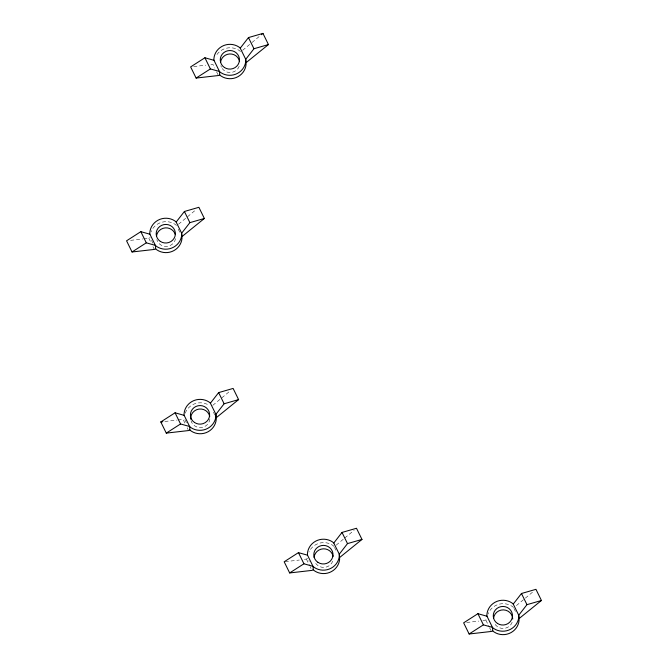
<?xml version="1.0" encoding="UTF-8"?>
<svg xmlns="http://www.w3.org/2000/svg" width="668" height="668" viewBox="0 0 668 668"><rect width="100%" height="100%" fill="white"/><g stroke="black" fill="none" stroke-linecap="round" stroke-linejoin="round"><path stroke-width="0.5" stroke-dasharray="3.34 2.5" d="M242.626 50.3L251.226 43.153M252.011 42.502L259.827 35.997M178.556 224.206L195.749 209.902M212.791 405.342L229.992 391.039M336.171 545.171L343.995 538.667M344.771 538.016L354.157 530.217M516.414 605.575L533.615 591.272M143.779 238.843L150.183 237.641M304.441 559.458L307.806 558.607L309.175 561.396M482.889 620.63L487.264 619.662M193.67 66.566L205.827 65.172M210.896 64.587L212.917 64.362L214.745 68.078M130.611 240.355L142.768 238.96M164.854 421.483L177.003 420.089M178.022 419.98L183.082 419.395L184.911 423.12M285.194 561.663L299.373 560.034M466.681 622.484L478.831 621.098M240.513 51.578L239.227 50.459A16.007 15.481 -4.5 0 0 216.958 54.5M176.435 225.475L175.15 224.364A16.007 15.481 -4.5 0 0 150.976 232.013M513.517 607.496L512.231 606.385A16.007 15.481 -4.5 0 0 488.058 614.034M334.05 546.441L332.773 545.322A16.007 15.481 -4.5 0 0 308.975 552.035M513.968 608.431L516.255 613.082M216.574 71.802L217.943 74.591M485.928 620.28L489.126 626.793M489.577 627.728L490.947 630.517M178.264 229.199L180.544 233.85M334.509 547.376L335.879 550.165M151.552 240.43L152.922 243.227M148.847 238.259L150.676 241.983M152.955 246.634L154.325 249.423M306.462 559.225L309.66 565.738M310.119 566.673L311.029 568.526M213.418 412.198L214.787 414.987M184.877 419.704L187.165 424.355M187.199 427.77L188.109 429.633M332.714 561.187A9.602 9.285 -4.5 0 1 314.995 562.13M512.172 622.242A9.602 9.285 -4.5 0 1 494.454 623.186M239.169 66.316A9.602 9.285 -4.5 0 1 221.834 67.969M221.45 67.259A9.602 9.285 -4.5 0 1 220.866 65.74M175.517 238.651A9.602 9.285 -4.5 0 1 156.788 239.645M209.861 418.978A9.602 9.285 -4.5 0 1 191.031 420.782M185.22 413.15A16.007 15.481 -4.5 0 1 209.393 405.493"/><path stroke-width="1" d="M240.238 48.154L248.471 37.575L262.958 33.4L268.436 44.564L245.991 62.742L246.074 64.412A16.007 15.481 -4.5 0 1 221.024 76.018L219.739 74.9L219.471 71.476L213.985 60.312L213.902 58.642A16.007 15.481 -4.5 0 1 238.952 47.036L240.238 48.154L245.724 59.318L245.991 62.742M268.436 44.564L253.957 48.739L245.724 59.318L245.807 60.988A16.007 15.481 -4.5 0 1 220.757 72.595L219.471 71.476L210.387 68.929L204.909 57.765L190.631 66.909L196.116 78.072L218.403 75.526L219.739 74.9M176.168 222.052L184.401 211.48L198.88 207.305L204.358 218.469L181.913 236.639L182.005 238.317A16.007 15.481 -4.5 0 1 156.947 249.924L155.669 248.805L155.393 245.381L149.916 234.218L149.824 232.547A16.007 15.481 -4.5 0 1 174.882 220.933L176.168 222.052L181.646 233.215L181.913 236.639M204.358 218.469L189.879 222.644L181.646 233.215L181.729 234.894A16.007 15.481 -4.5 0 1 156.679 246.5L155.393 245.381L146.309 242.826L140.831 231.662L126.561 240.814L132.039 251.978L154.325 249.423L155.669 248.805M210.403 403.188L218.636 392.609L233.115 388.434L238.601 399.598L216.156 417.776L216.24 419.446A16.007 15.481 -4.5 0 1 191.19 431.06L189.904 429.941L189.637 426.518L184.151 415.354L184.067 413.676A16.007 15.481 -4.5 0 1 209.117 402.069L210.403 403.188L215.889 414.352L216.156 417.776M238.601 399.598L224.122 403.773L215.889 414.352L215.973 416.022A16.007 15.481 -4.5 0 1 190.923 427.637L189.637 426.518L180.552 423.963L175.066 412.799L160.796 421.951L166.282 433.115L188.568 430.559L189.904 429.941M333.783 543.017L342.016 532.438L356.495 528.271L361.981 539.435L339.536 557.605L339.62 559.283A16.007 15.481 -4.5 0 1 314.57 570.889L313.284 569.771L313.016 566.347L307.531 555.183L307.447 553.505A16.007 15.481 -4.5 0 1 332.497 541.898L333.783 543.017L339.269 554.181L339.536 557.605M361.981 539.435L347.502 543.602L339.269 554.181L339.352 555.851A16.007 15.481 -4.5 0 1 314.302 567.466L313.016 566.347L303.932 563.792L298.446 552.628L284.176 561.78L289.661 572.944L311.948 570.389L313.284 569.771M513.249 604.072L521.474 593.501L535.961 589.326L541.439 600.49L518.994 618.66L519.086 620.338A16.007 15.481 -4.5 0 1 494.028 631.945L492.75 630.826L492.475 627.402L486.997 616.238L486.905 614.568A16.007 15.481 -4.5 0 1 511.964 602.953L513.249 604.072L518.727 615.236L518.994 618.66M541.439 600.49L526.96 604.665L518.727 615.236L518.811 616.915A16.007 15.481 -4.5 0 1 493.761 628.521L492.475 627.402L483.39 624.856L477.912 613.692L463.642 622.835L469.12 633.999L491.406 631.444L492.75 630.826M261.388 34.703L262.958 33.4M196.116 78.072L210.387 68.929M132.039 251.978L146.309 242.826M166.282 433.115L180.552 423.963M289.661 572.944L303.932 563.792M469.12 633.999L483.39 624.856M160.796 421.951L162.825 421.717M204.909 57.765L213.985 60.312M140.831 231.662L149.916 234.218M175.066 412.799L184.151 415.354M298.446 552.628L307.531 555.183M477.912 613.692L486.997 616.238M248.471 37.575L253.957 48.739M521.474 593.501L526.96 604.665M184.401 211.48L189.879 222.644M342.016 532.438L347.502 543.602M218.636 392.609L224.122 403.773M314.102 557.404A9.602 9.285 -4.5 0 1 333.115 556.386M493.56 618.459A9.602 9.285 -4.5 0 1 503.488 609.884A9.602 9.285 -4.5 0 1 512.732 619.061M220.557 62.533A9.602 9.285 -4.5 0 1 239.57 61.523M156.479 236.439A9.602 9.285 -4.5 0 1 175.308 234.635M190.731 419.195A9.602 9.285 -4.5 0 1 198.981 409.083A9.602 9.285 -4.5 0 1 209.735 416.556M317.943 562.347A9.602 9.285 -4.5 0 0 332.973 555.384A9.602 9.285 -4.5 0 0 319.287 546.307A9.602 9.285 -4.5 0 0 317.943 562.347M497.401 623.411A9.602 9.285 -4.5 0 0 512.431 616.447A9.602 9.285 -4.5 0 0 498.745 607.362A9.602 9.285 -4.5 0 0 497.401 623.411M224.398 67.485A9.602 9.285 -4.5 0 0 239.428 60.521A9.602 9.285 -4.5 0 0 225.742 51.444A9.602 9.285 -4.5 0 0 224.398 67.485M160.32 241.39A9.602 9.285 -4.5 0 0 175.35 234.418A9.602 9.285 -4.5 0 0 161.673 225.341A9.602 9.285 -4.5 0 0 160.32 241.39M194.563 422.518A9.602 9.285 -4.5 0 0 209.593 415.554A9.602 9.285 -4.5 0 0 195.908 406.478A9.602 9.285 -4.5 0 0 194.563 422.518"/></g></svg>
